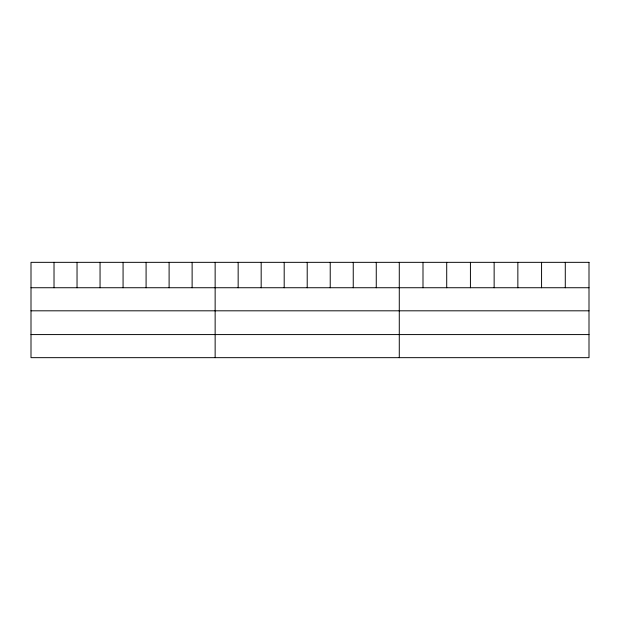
<?xml version="1.0" encoding="UTF-8"?>
<svg xmlns="http://www.w3.org/2000/svg" width="620" height="620" viewBox="0 0 620 620"><rect width="100%" height="100%" fill="white"/><g stroke="black" fill="none" stroke-linecap="round" stroke-linejoin="round"><path stroke-width="0.93" d="M31 287.734L589 287.734M31 310.814L589 310.814M31 334.583L589 334.583M565.285 262.338L565.285 287.734M541.57 262.338L541.57 287.734M517.855 262.338L517.855 287.734M494.14 262.338L494.14 287.734M470.425 262.338L470.425 287.734M446.71 262.338L446.71 287.734M422.995 262.338L422.995 287.734M399.28 262.338L399.28 357.663M376.262 262.338L376.262 287.734M353.245 262.338L353.245 287.734M330.228 262.338L330.228 287.734M307.21 262.338L307.21 287.734M284.192 262.338L284.192 287.734M261.175 262.338L261.175 287.734M238.158 262.338L238.158 287.734M215.14 262.338L215.14 357.663M192.123 262.338L192.123 287.734M169.105 262.338L169.105 287.734M146.088 262.338L146.088 287.734M123.07 262.338L123.07 287.734M100.052 262.338L100.052 287.734M77.035 262.338L77.035 287.734M54.018 262.338L54.018 287.734M589 262.338L31 262.338L31 357.663L589 357.663L589 262.338"/></g></svg>
